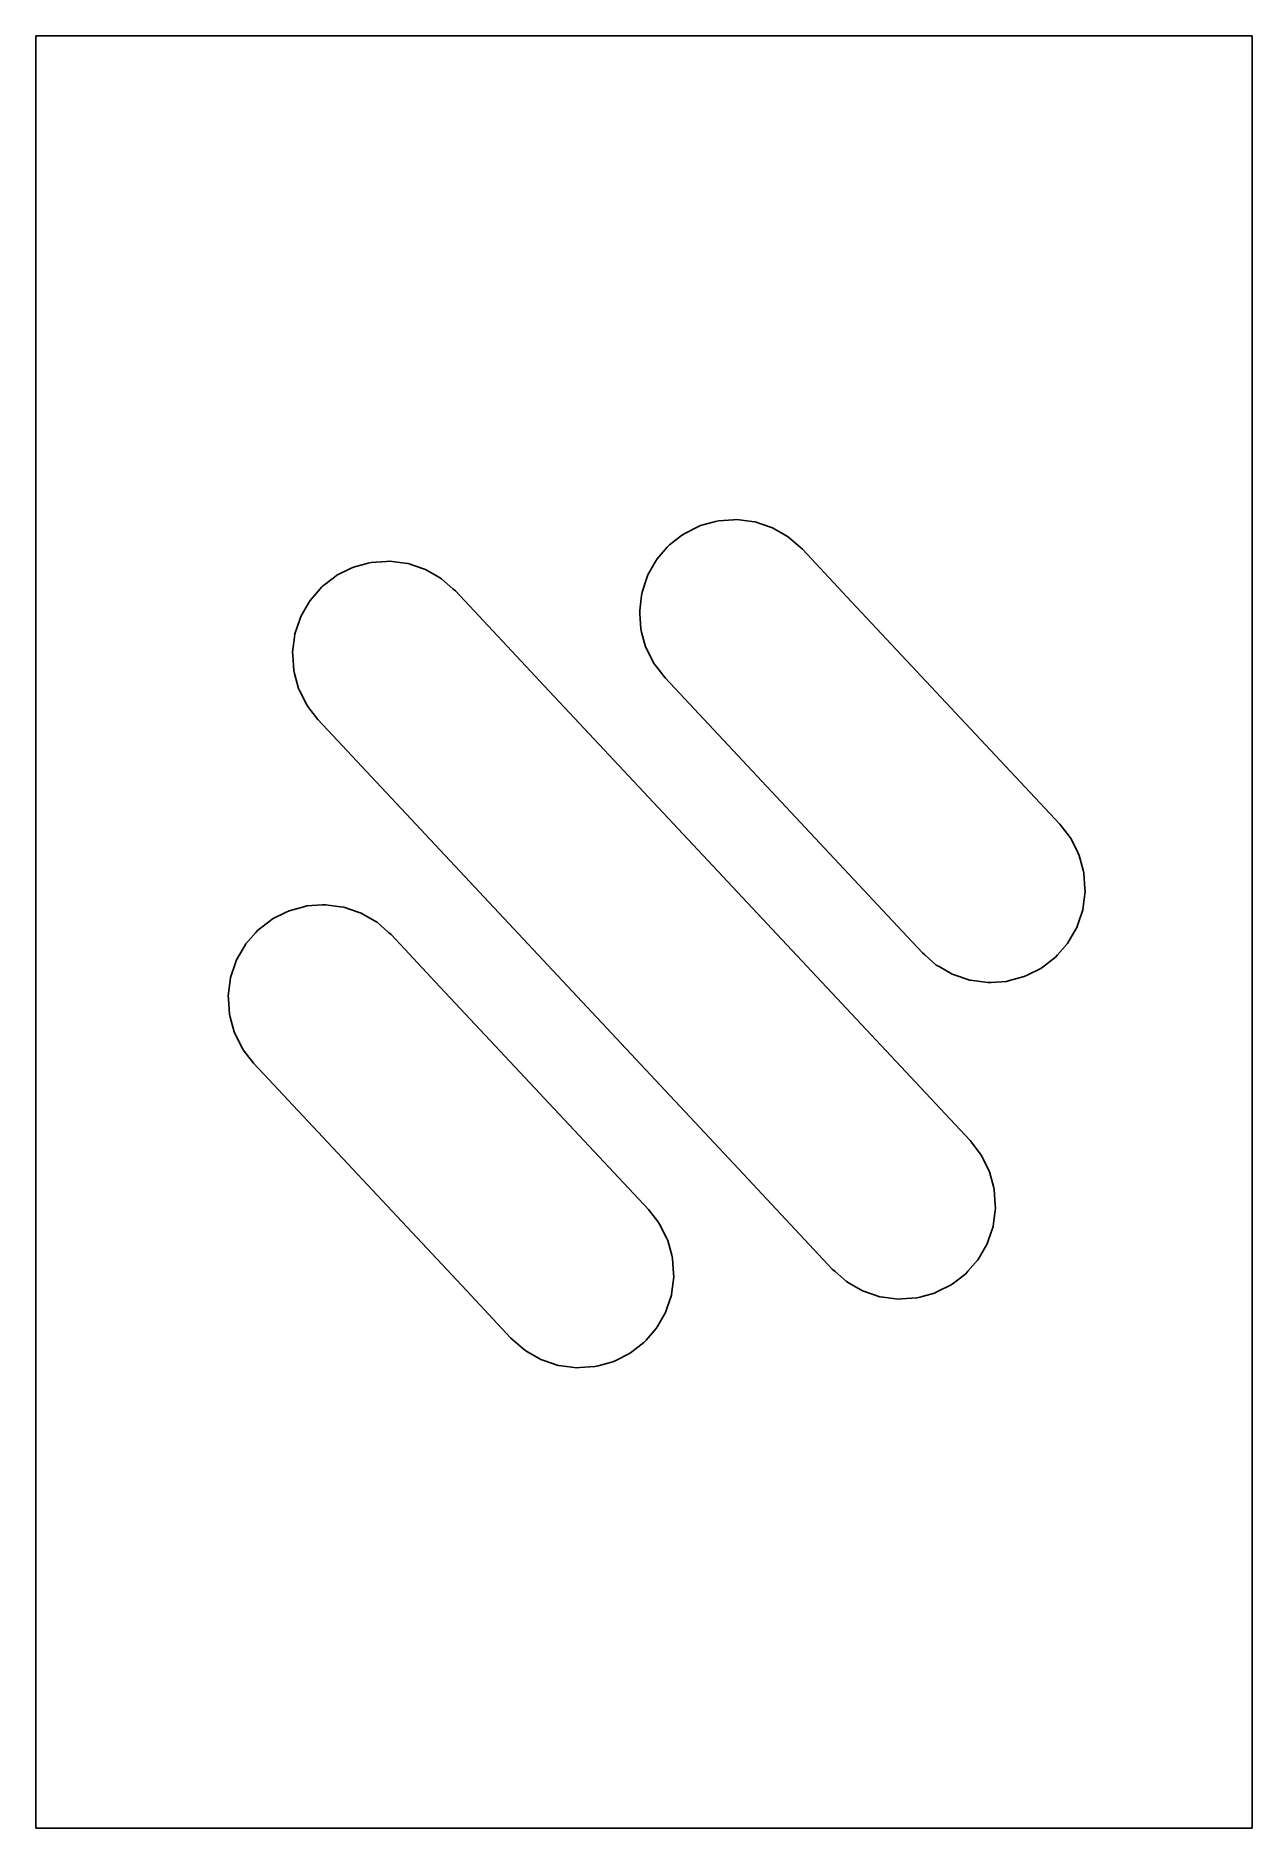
# Model space of a CAD drawing. Header units: metres. Extents: x -18.5 to 13.8, y -1.1 to 46.5.
import ezdxf

# ---------------------------------------------------------------- set-up
doc = ezdxf.new("R2010")
doc.units = ezdxf.units.M

msp = doc.modelspace()

# ---------------------------------------------------------------- linework, layer by layer
for p, q in [((-18.55, 45.575), (-18.55, 46.5)), ((-18.55, 46.5), (-17.927, 46.5)), ((-17.927, 46.5), (-16.532, 46.5)), ((-16.532, 46.5), (-13.616, 46.5)), ((-13.616, 46.5), (-13.478, 46.5)), ((-13.478, 46.5), (-13.295, 46.5)), ((-13.295, 46.5), (-13.078, 46.5)), ((-13.078, 46.5), (-12.842, 46.5)), ((-12.842, 46.5), (-12.61, 46.5)), ((-12.61, 46.5), (-12.404, 46.5)), ((-12.404, 46.5), (-12.244, 46.5)), ((-12.244, 46.5), (-12.144, 46.5)), ((-12.144, 46.5), (1.64, 46.5)), ((1.64, 46.5), (2.156, 46.5)), ((2.156, 46.5), (11.233, 46.5)), ((11.233, 46.5), (11.297, 46.5)), ((11.297, 46.5), (11.419, 46.5)), ((11.419, 46.5), (11.591, 46.5)), ((11.591, 46.5), (11.797, 46.5)), ((11.797, 46.5), (12.017, 46.5)), ((12.017, 46.5), (12.231, 46.5)), ((12.231, 46.5), (12.419, 46.5)), ((12.419, 46.5), (12.567, 46.5)), ((12.567, 46.5), (12.67, 46.5)), ((12.67, 46.5), (13.75, 46.5)), ((13.75, 46.5), (13.75, 43.623)), ((13.75, 46.5), (13.75, 46.5)), ((-18.55, 45.527), (-18.55, 45.575)), ((-18.55, 45.426), (-18.55, 45.527)), ((-18.55, 45.276), (-18.55, 45.426)), ((-18.55, 45.083), (-18.55, 45.276)), ((-18.55, 42.337), (-18.55, 45.083)), ((13.75, 43.623), (13.75, 41.808)), ((-18.55, 42.237), (-18.55, 42.337)), ((-18.55, 42.114), (-18.55, 42.237)), ((-18.55, 40.702), (-18.55, 42.114)), ((13.75, 41.808), (13.75, 16.905)), ((-18.55, 40.617), (-18.55, 40.702)), ((-18.55, 40.527), (-18.55, 40.617)), ((-18.55, 40.439), (-18.55, 40.527)), ((-18.55, 40.361), (-18.55, 40.439)), ((-18.55, 40.101), (-18.55, 40.361)), ((-18.55, 37.889), (-18.55, 40.101)), ((-18.55, 37.414), (-18.55, 37.889)), ((-18.55, 36.064), (-18.55, 37.414)), ((-18.55, 8.73), (-18.55, 36.064)), ((-1.337, 33.278), (-0.973, 33.457)), ((-0.973, 33.457), (-0.897, 33.494)), ((-0.897, 33.494), (-0.505, 33.599)), ((-0.505, 33.599), (-0.424, 33.621)), ((-0.424, 33.621), (-0.019, 33.648)), ((-0.019, 33.648), (0.065, 33.653)), ((0.065, 33.653), (0.467, 33.6)), ((0.467, 33.6), (0.551, 33.589)), ((0.551, 33.589), (0.935, 33.459)), ((0.935, 33.459), (1.015, 33.431)), ((1.015, 33.431), (1.366, 33.229)), ((-2.049, 32.611), (-1.781, 32.916)), ((-1.781, 32.916), (-1.725, 32.98)), ((-1.725, 32.98), (-1.404, 33.226)), ((-1.404, 33.226), (-1.337, 33.278)), ((1.366, 33.229), (1.44, 33.186)), ((1.44, 33.186), (1.744, 32.919)), ((1.744, 32.919), (1.808, 32.863)), ((1.808, 32.863), (2.99, 31.601)), ((-10.115, 32.39), (-10.191, 32.352)), ((-9.723, 32.495), (-10.115, 32.39)), ((-9.641, 32.517), (-9.723, 32.495)), ((-9.237, 32.543), (-9.641, 32.517)), ((-9.152, 32.549), (-9.237, 32.543)), ((-8.75, 32.496), (-9.152, 32.549)), ((-8.666, 32.485), (-8.75, 32.496)), ((-8.283, 32.354), (-8.666, 32.485)), ((-2.294, 32.187), (-2.091, 32.538)), ((-2.091, 32.538), (-2.049, 32.611)), ((-10.621, 32.122), (-10.943, 31.875)), ((-10.554, 32.173), (-10.621, 32.122)), ((-10.191, 32.352), (-10.554, 32.173)), ((-8.202, 32.327), (-8.283, 32.354)), ((-7.851, 32.124), (-8.202, 32.327)), ((-7.778, 32.082), (-7.851, 32.124)), ((-7.473, 31.815), (-7.778, 32.082)), ((-2.451, 31.723), (-2.321, 32.106)), ((-2.321, 32.106), (-2.294, 32.187)), ((-11.309, 31.433), (-11.511, 31.082)), ((-11.266, 31.507), (-11.309, 31.433)), ((-10.999, 31.811), (-11.266, 31.507)), ((-10.943, 31.875), (-10.999, 31.811)), ((-7.409, 31.759), (-7.473, 31.815)), ((-5.045, 29.233), (-7.409, 31.759)), ((-2.515, 31.237), (-2.463, 31.639)), ((-2.463, 31.639), (-2.451, 31.723)), ((2.99, 31.601), (8.643, 25.563)), ((-11.539, 31.002), (-11.669, 30.618)), ((-11.511, 31.082), (-11.539, 31.002)), ((-2.51, 31.152), (-2.515, 31.237)), ((-2.484, 30.748), (-2.51, 31.152)), ((-11.68, 30.534), (-11.733, 30.132)), ((-11.669, 30.618), (-11.68, 30.534)), ((-2.462, 30.666), (-2.484, 30.748)), ((-2.357, 30.274), (-2.462, 30.666)), ((-11.733, 30.132), (-11.728, 30.048)), ((-11.728, 30.048), (-11.701, 29.643)), ((-2.319, 30.198), (-2.357, 30.274)), ((-2.14, 29.835), (-2.319, 30.198)), ((-11.701, 29.643), (-11.679, 29.561)), ((-11.679, 29.561), (-11.574, 29.17)), ((-2.089, 29.768), (-2.14, 29.835)), ((-1.842, 29.446), (-2.089, 29.768)), ((-11.574, 29.17), (-11.537, 29.094)), ((-11.537, 29.094), (-11.358, 28.73)), ((6.259, 17.159), (-5.045, 29.233)), ((3.811, 23.409), (-1.842, 29.446)), ((-11.358, 28.73), (-11.306, 28.663)), ((-11.306, 28.663), (-11.059, 28.341)), ((-11.059, 28.341), (0.245, 16.267)), ((8.643, 25.563), (8.889, 25.242)), ((8.889, 25.242), (8.941, 25.174)), ((8.941, 25.174), (9.12, 24.811)), ((9.12, 24.811), (9.158, 24.735)), ((9.158, 24.735), (9.262, 24.343)), ((9.262, 24.343), (9.284, 24.261)), ((9.284, 24.261), (9.311, 23.857)), ((9.311, 23.857), (9.316, 23.772)), ((-11.432, 23.37), (-11.823, 23.265)), ((-11.35, 23.392), (-11.432, 23.37)), ((-10.945, 23.418), (-11.35, 23.392)), ((-10.861, 23.424), (-10.945, 23.418)), ((-10.459, 23.371), (-10.861, 23.424)), ((-10.375, 23.36), (-10.459, 23.371)), ((-9.991, 23.229), (-10.375, 23.36)), ((4.993, 22.146), (3.811, 23.409)), ((9.263, 23.37), (9.252, 23.286)), ((9.316, 23.772), (9.263, 23.37)), ((-12.33, 22.997), (-12.652, 22.75)), ((-12.263, 23.048), (-12.33, 22.997)), ((-11.899, 23.227), (-12.263, 23.048)), ((-11.823, 23.265), (-11.899, 23.227)), ((-9.911, 23.202), (-9.991, 23.229)), ((-9.56, 22.999), (-9.911, 23.202)), ((-9.487, 22.957), (-9.56, 22.999)), ((-9.182, 22.69), (-9.487, 22.957)), ((9.122, 22.903), (9.095, 22.822)), ((9.252, 23.286), (9.122, 22.903)), ((-12.975, 22.382), (-13.017, 22.308)), ((-12.708, 22.686), (-12.975, 22.382)), ((-12.652, 22.75), (-12.708, 22.686)), ((-9.118, 22.634), (-9.182, 22.69)), ((-7.936, 21.371), (-9.118, 22.634)), ((8.849, 22.398), (8.582, 22.093)), ((8.892, 22.471), (8.849, 22.398)), ((9.095, 22.822), (8.892, 22.471)), ((-13.22, 21.957), (-13.247, 21.877)), ((-13.017, 22.308), (-13.22, 21.957)), ((5.056, 22.09), (4.993, 22.146)), ((5.361, 21.823), (5.056, 22.09)), ((8.526, 22.03), (8.205, 21.783)), ((8.582, 22.093), (8.526, 22.03)), ((-13.378, 21.493), (-13.389, 21.409)), ((-13.247, 21.877), (-13.378, 21.493)), ((5.434, 21.78), (5.361, 21.823)), ((5.785, 21.578), (5.434, 21.78)), ((5.866, 21.55), (5.785, 21.578)), ((6.249, 21.42), (5.866, 21.55)), ((7.698, 21.515), (7.306, 21.41)), ((7.774, 21.552), (7.698, 21.515)), ((8.137, 21.731), (7.774, 21.552)), ((8.205, 21.783), (8.137, 21.731)), ((-13.389, 21.409), (-13.442, 21.007)), ((-13.442, 21.007), (-13.436, 20.923)), ((-13.389, 21.409), (-13.389, 21.409)), ((-2.284, 15.334), (-7.936, 21.371)), ((6.334, 21.409), (6.249, 21.42)), ((6.735, 21.356), (6.334, 21.409)), ((6.82, 21.361), (6.735, 21.356)), ((7.224, 21.388), (6.82, 21.361)), ((7.306, 21.41), (7.224, 21.388)), ((7.306, 21.41), (7.306, 21.41)), ((-13.436, 20.923), (-13.41, 20.518)), ((-13.41, 20.518), (-13.388, 20.436)), ((-13.388, 20.436), (-13.283, 20.045)), ((-13.283, 20.045), (-13.246, 19.969)), ((-13.246, 19.969), (-13.066, 19.605)), ((-13.066, 19.605), (-13.015, 19.538)), ((-13.015, 19.538), (-12.768, 19.216)), ((-12.768, 19.216), (-7.116, 13.179)), ((6.506, 16.837), (6.259, 17.159)), ((6.558, 16.77), (6.506, 16.837)), ((6.737, 16.406), (6.558, 16.77)), ((13.75, 16.905), (13.75, 3.664)), ((0.245, 16.267), (2.609, 13.741)), ((6.774, 16.33), (6.737, 16.406)), ((6.879, 15.939), (6.774, 16.33)), ((6.901, 15.857), (6.879, 15.939)), ((6.928, 15.452), (6.901, 15.857)), ((-2.037, 15.012), (-2.284, 15.334)), ((6.88, 14.966), (6.933, 15.368)), ((6.933, 15.368), (6.928, 15.452)), ((-1.985, 14.945), (-2.037, 15.012)), ((-1.806, 14.581), (-1.985, 14.945)), ((6.739, 14.498), (6.869, 14.882)), ((6.869, 14.882), (6.88, 14.966)), ((-1.769, 14.505), (-1.806, 14.581)), ((-1.664, 14.114), (-1.769, 14.505)), ((6.509, 14.067), (6.711, 14.418)), ((6.711, 14.418), (6.739, 14.498)), ((-1.642, 14.032), (-1.664, 14.114)), ((-1.616, 13.627), (-1.642, 14.032)), ((6.199, 13.689), (6.466, 13.993)), ((6.466, 13.993), (6.509, 14.067)), ((-1.663, 13.141), (-1.61, 13.543)), ((-1.61, 13.543), (-1.616, 13.627)), ((2.609, 13.741), (2.673, 13.685)), ((2.673, 13.685), (2.978, 13.418)), ((2.978, 13.418), (3.051, 13.376)), ((3.051, 13.376), (3.402, 13.173)), ((5.754, 13.327), (5.821, 13.378)), ((5.821, 13.378), (6.143, 13.625)), ((6.143, 13.625), (6.199, 13.689)), ((-7.116, 13.179), (-5.934, 11.916)), ((-1.804, 12.673), (-1.674, 13.057)), ((-1.674, 13.057), (-1.663, 13.141)), ((3.402, 13.173), (3.483, 13.146)), ((3.402, 13.173), (3.402, 13.173)), ((3.483, 13.146), (3.866, 13.015)), ((3.866, 13.015), (3.95, 13.004)), ((3.95, 13.004), (4.352, 12.951)), ((4.352, 12.951), (4.437, 12.957)), ((4.437, 12.957), (4.841, 12.983)), ((4.841, 12.983), (4.923, 13.005)), ((4.923, 13.005), (5.315, 13.11)), ((5.315, 13.11), (5.391, 13.148)), ((5.391, 13.148), (5.754, 13.327)), ((-2.034, 12.242), (-1.832, 12.593)), ((-1.832, 12.593), (-1.804, 12.673)), ((-5.934, 11.916), (-5.87, 11.86)), ((-2.344, 11.864), (-2.077, 12.168)), ((-2.077, 12.168), (-2.034, 12.242)), ((-5.87, 11.86), (-5.565, 11.593)), ((-5.565, 11.593), (-5.492, 11.551)), ((-5.492, 11.551), (-5.141, 11.348)), ((-3.152, 11.323), (-2.789, 11.502)), ((-2.789, 11.502), (-2.722, 11.553)), ((-2.722, 11.553), (-2.4, 11.8)), ((-2.4, 11.8), (-2.344, 11.864)), ((-5.141, 11.348), (-5.061, 11.321)), ((-5.061, 11.321), (-4.677, 11.19)), ((-4.677, 11.19), (-4.593, 11.179)), ((-4.593, 11.179), (-4.191, 11.126)), ((-4.191, 11.126), (-4.106, 11.132)), ((-4.106, 11.132), (-3.702, 11.158)), ((-3.702, 11.158), (-3.62, 11.18)), ((-3.62, 11.18), (-3.228, 11.285)), ((-3.228, 11.285), (-3.152, 11.323)), ((-18.55, 7.152), (-18.55, 8.73)), ((-18.55, 5.611), (-18.55, 7.152)), ((-18.55, 4.946), (-18.55, 5.611)), ((-18.55, 4.866), (-18.55, 4.946)), ((-18.55, 3.491), (-18.55, 4.866)), ((-18.55, 3.376), (-18.55, 3.491)), ((-18.55, 3.286), (-18.55, 3.376)), ((13.75, 3.664), (13.75, 1.835)), ((-18.55, 0.559), (-18.55, 3.286)), ((13.75, 1.835), (13.75, -1.1)), ((-18.55, 0.38), (-18.55, 0.559)), ((-18.55, 0.246), (-18.55, 0.38)), ((-18.55, 0.163), (-18.55, 0.246)), ((-18.55, -0.611), (-18.55, 0.163)), ((-18.55, -0.66), (-18.55, -0.611)), ((-18.55, -0.676), (-18.55, -0.66)), ((-18.55, -1.1), (-18.55, -0.676)), ((-16.532, -1.1), (-18.55, -1.1)), ((-13.616, -1.1), (-16.532, -1.1)), ((-13.478, -1.1), (-13.616, -1.1)), ((-13.295, -1.1), (-13.478, -1.1)), ((-13.078, -1.1), (-13.295, -1.1)), ((-12.842, -1.1), (-13.078, -1.1)), ((-12.61, -1.1), (-12.842, -1.1)), ((-12.404, -1.1), (-12.61, -1.1)), ((-12.244, -1.1), (-12.404, -1.1)), ((-12.144, -1.1), (-12.244, -1.1)), ((1.64, -1.1), (-12.144, -1.1)), ((2.156, -1.1), (1.64, -1.1)), ((11.233, -1.1), (2.156, -1.1)), ((11.297, -1.1), (11.233, -1.1)), ((11.419, -1.1), (11.297, -1.1)), ((11.591, -1.1), (11.419, -1.1)), ((11.797, -1.1), (11.591, -1.1)), ((12.017, -1.1), (11.797, -1.1)), ((12.231, -1.1), (12.017, -1.1)), ((12.419, -1.1), (12.231, -1.1)), ((12.567, -1.1), (12.419, -1.1)), ((12.67, -1.1), (12.567, -1.1)), ((13.75, -1.1), (12.67, -1.1))]:
    msp.add_line(p, q)

doc.saveas('drawing.dxf')
